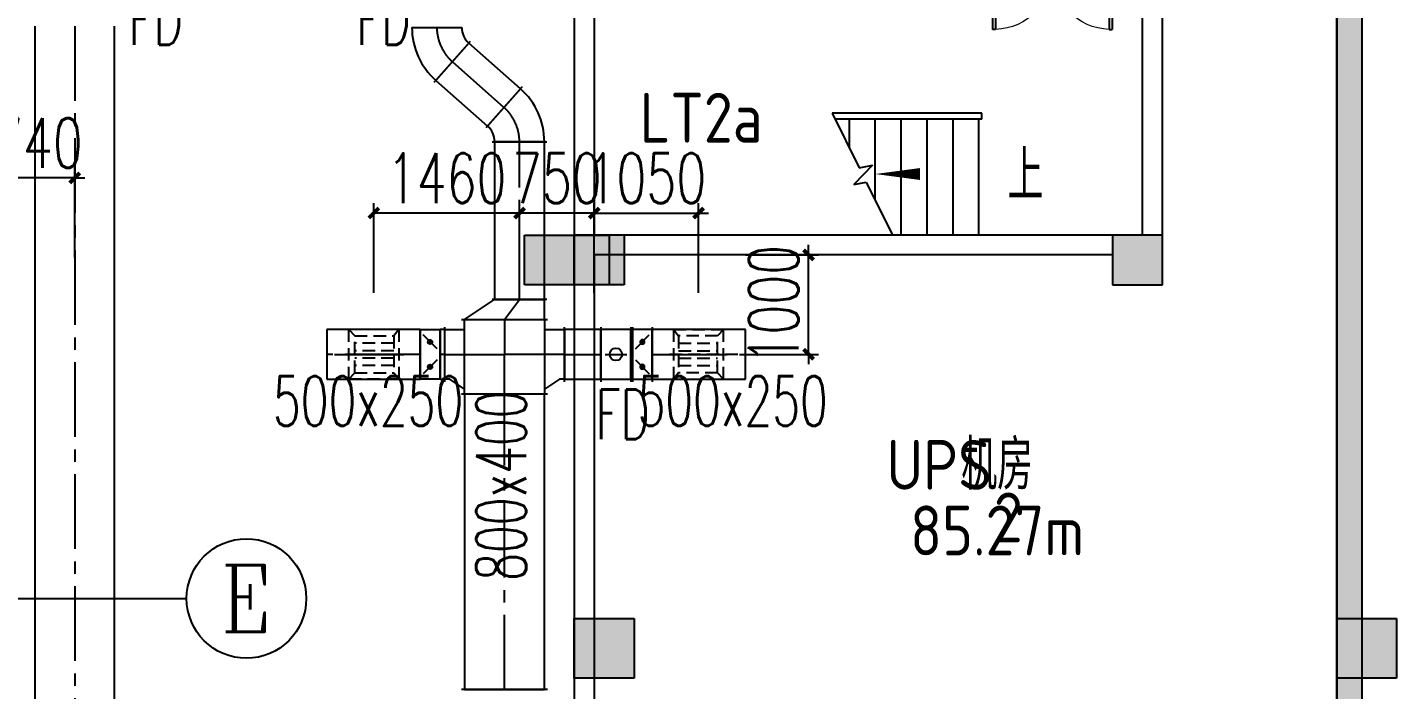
# Model space of a CAD drawing. Extents: x -70335 to 1144202, y 0 to 1100440.
# Drawn here: x 310255 to 323992, y 993741 to 1000392 of the extents above; entities that cross this region are included whole.
import ezdxf
from ezdxf.enums import TextEntityAlignment as Align

# ---------------------------------------------------------------- set-up
doc = ezdxf.new("R2010")
doc.units = 0
doc.header["$LTSCALE"] = 1000
doc.linetypes.add('3#-2016.03.21地下室建筑$0$HIDDEN2', pattern=[0.1875, 0.125, -0.0625])
doc.linetypes.add('CENTER2', pattern=[1.125, 0.75, -0.125, 0.125, -0.125])
for name, color, linetype in [('1-标注', 2, 'Continuous'), ('2-房间名称', 7, 'Continuous'), ('3-建筑', 7, 'Continuous'), ('3-淡显', 8, 'Continuous'), ('A-COLU-CONC', 2, 'Continuous'), ('A-WALL-PATT', 252, 'Continuous'), ('AXIS_TEXT', 7, 'Continuous'), ('DUCT-加压送风中心线', 5, 'CENTER2'), ('DUCT-加压送风法兰', 2, 'Continuous'), ('DUCT-加压送风管', 1, 'Continuous'), ('DUCT-加压送风管端线', 2, 'Continuous'), ('DUCT-加压送风阀门', 7, 'Continuous'), ('DUCT-排烟标注', 3, 'Continuous')]:
    doc.layers.add(name, color=color, linetype=linetype)
doc.layers.add('阀门标注', color=6, linetype='Continuous', lineweight=0)
doc.styles.add('_TCH_AXIS', font='COMPLEX', dxfattribs={"bigfont": 'GBCBIG'})
doc.styles.add('COMPLEX', font='COMPLEX')
doc.styles.get("Standard").update_dxf_attribs({"font": 'gbenor.shx', "bigfont": 'gbcbig.shx'})
doc.styles.add('XP-BZ', font='simplex.shx', dxfattribs={"width": 0.65, "bigfont": 'gbcbig.shx'})
doc.styles.add('设备标注', font='simplex.shx', dxfattribs={"width": 0.7, "bigfont": 'gbcbig.shx'})
doc.dimstyles.new('sm150', dxfattribs={"dimtxt": 500, "dimasz": 100, "dimexe": 100, "dimexo": 75, "dimgap": 100, "dimtad": 1, "dimdec": 0, "dimrnd": 10, "dimzin": 0, "dimdsep": 46, "dimtxsty": '设备标注', "dimblk": 'ARCHTICK', "dimcen": 0.09, "dimclrd": 4, "dimclre": 4, "dimclrt": 4, "dimadec": 0, "dimazin": 0, "dimtfac": 1, "dimtdec": 0, "dimtix": 1, "dimtmove": 2, "dimatfit": 3, "dimldrblk": 'ARCHTICK', "dimfxl": 800, "dimfxlon": 1, "dimtolj": 1, "dimtzin": 0, "dimarcsym": 0})

# ---------------------------------------------------------------- blocks, each defined once
blk = doc.blocks.new('gfhfdthrtg')
at = {"layer": 'A-WALL-PATT'}
for points in [[(473842, 877154), (474342, 877154), (474342, 877654), (473842, 877654)], [(473092, 874454), (473742, 874454), (473742, 874954), (473092, 874954)], [(473842, 874454), (474342, 874454), (474342, 874954), (473842, 874954)], [(472842, 871704), (473342, 871704), (473342, 872204), (472842, 872204)]]:
    blk.add_hatch(color=256, dxfattribs=at).paths.add_polyline_path(points)
at = {"layer": 'A-COLU-CONC'}
for p, q in [((474342, 877654), (473842, 877654)), ((473842, 877654), (473842, 877154)), ((474342, 877154), (474342, 877654)), ((473842, 877154), (474342, 877154)), ((473742, 874954), (473092, 874954)), ((473092, 874954), (473092, 874454)), ((473742, 874454), (473742, 874954)), ((474342, 874954), (473842, 874954)), ((473842, 874954), (473842, 874454)), ((474342, 874454), (474342, 874954)), ((473092, 874454), (473742, 874454)), ((473842, 874454), (474342, 874454)), ((473342, 872204), (472842, 872204)), ((472842, 872204), (472842, 871704)), ((473342, 871704), (473342, 872204)), ((472842, 871704), (473342, 871704))]:
    blk.add_line(p, q, dxfattribs=at)
blk = doc.blocks.new('_ArchTick')
at = {"color": 0, "linetype": 'ByBlock', "const_width": 0.4}
blk.add_lwpolyline([(-0.5, -0.5), (0.5, 0.5)], dxfattribs=at)
blk = doc.blocks.new('*D1233')
at = {"layer": '1-标注', "color": 4, "lineweight": -2, "transparency": 16777216}
for p, q in [((318092, 998107), (318092, 998207)), ((317458, 998107), (318192, 998107)), ((318092, 997108), (318092, 998107)), ((317458, 997108), (318192, 997108)), ((318092, 997108), (318092, 997008))]:
    blk.add_line(p, q, dxfattribs=at)
at = {"layer": 'Defpoints', "color": 0, "transparency": 16777216}
for p in [(317383, 998107), (318092, 998107), (317383, 997108, 3)]:
    blk.add_point(p, dxfattribs=at)
at = {"layer": '1-标注', "color": 4, "lineweight": -2, "transparency": 16777216, "xscale": 100, "yscale": 100, "zscale": 100}
for p, rotation in [((318092, 998107), 270), ((318092, 997108), 90)]:
    blk.add_blockref('_ArchTick', p, dxfattribs=dict(at, rotation=rotation))
at = {"layer": '1-标注', "color": 4, "transparency": 16777216, "insert": (317742, 997607), "char_height": 500, "attachment_point": 5, "rotation": 90, "style": '设备标注'}
blk.add_mtext('\\A1;1000', dxfattribs=at)
blk = doc.blocks.new('*D1234')
at = {"layer": '1-标注', "color": 4, "lineweight": -2, "transparency": 16777216}
for p, q in [((309992, 998081), (309992, 998981)), ((310730, 998081), (310730, 998981)), ((309992, 998881), (309892, 998881)), ((310730, 998881), (309992, 998881)), ((310730, 998881), (310830, 998881))]:
    blk.add_line(p, q, dxfattribs=at)
at = {"layer": 'Defpoints', "color": 0, "transparency": 16777216}
for p in [(309992, 998881), (309992, 997654), (310730, 997654, 3)]:
    blk.add_point(p, dxfattribs=at)
at = {"layer": '1-标注', "color": 4, "lineweight": -2, "transparency": 16777216, "xscale": 100, "yscale": 100, "zscale": 100}
blk.add_blockref('_ArchTick', (309992, 998881), dxfattribs=at)
at = {"layer": '1-标注', "color": 4, "lineweight": -2, "transparency": 16777216, "xscale": 100, "yscale": 100, "zscale": 100, "rotation": 180}
blk.add_blockref('_ArchTick', (310730, 998881), dxfattribs=at)
at = {"layer": '1-标注', "color": 4, "transparency": 16777216, "insert": (310361, 999231), "char_height": 500, "attachment_point": 5, "style": '设备标注'}
blk.add_mtext('\\A1;740', dxfattribs=at)
blk = doc.blocks.new('*D1237')
at = {"layer": '1-标注', "color": 4, "lineweight": -2, "transparency": 16777216}
for p, q in [((315942, 997727), (315942, 998627)), ((316988, 997727), (316988, 998627)), ((315942, 998527), (315842, 998527)), ((315942, 998527), (316988, 998527)), ((316988, 998527), (317088, 998527))]:
    blk.add_line(p, q, dxfattribs=at)
at = {"layer": 'Defpoints', "color": 0, "transparency": 16777216}
for p in [(316988, 998527), (315942, 997507), (316988, 997358, 3)]:
    blk.add_point(p, dxfattribs=at)
at = {"layer": '1-标注', "color": 4, "lineweight": -2, "transparency": 16777216, "xscale": 100, "yscale": 100, "zscale": 100}
blk.add_blockref('_ArchTick', (315942, 998527), dxfattribs=at)
at = {"layer": '1-标注', "color": 4, "lineweight": -2, "transparency": 16777216, "xscale": 100, "yscale": 100, "zscale": 100, "rotation": 180}
blk.add_blockref('_ArchTick', (316988, 998527), dxfattribs=at)
at = {"layer": '1-标注', "color": 4, "transparency": 16777216, "insert": (316465, 998877), "char_height": 500, "attachment_point": 5, "style": '设备标注'}
blk.add_mtext('\\A1;1050', dxfattribs=at)
blk = doc.blocks.new('*D1238')
at = {"layer": '1-标注', "color": 4, "lineweight": -2, "transparency": 16777216}
for p, q in [((315192, 998382), (315192, 998627)), ((315942, 998382), (315942, 998627)), ((315192, 998527), (315092, 998527)), ((315942, 998527), (315192, 998527)), ((315942, 998527), (316042, 998527))]:
    blk.add_line(p, q, dxfattribs=at)
at = {"layer": 'Defpoints', "color": 0, "transparency": 16777216}
for p in [(315192, 998527), (315192, 998307, 3), (315942, 998307)]:
    blk.add_point(p, dxfattribs=at)
at = {"layer": '1-标注', "color": 4, "lineweight": -2, "transparency": 16777216, "xscale": 100, "yscale": 100, "zscale": 100}
blk.add_blockref('_ArchTick', (315192, 998527), dxfattribs=at)
at = {"layer": '1-标注', "color": 4, "lineweight": -2, "transparency": 16777216, "xscale": 100, "yscale": 100, "zscale": 100, "rotation": 180}
blk.add_blockref('_ArchTick', (315942, 998527), dxfattribs=at)
at = {"layer": '1-标注', "color": 4, "transparency": 16777216, "insert": (315567, 998877), "char_height": 500, "attachment_point": 5, "style": '设备标注'}
blk.add_mtext('\\A1;750', dxfattribs=at)
blk = doc.blocks.new('*D1239')
at = {"layer": '1-标注', "color": 4, "lineweight": -2, "transparency": 16777216}
for p, q in [((313730, 997727), (313730, 998627)), ((315192, 998382), (315192, 998627)), ((315192, 998527), (313730, 998527))]:
    blk.add_line(p, q, dxfattribs=at)
at = {"layer": 'Defpoints', "color": 0, "transparency": 16777216}
for p in [(313730, 998527), (315192, 998307, 3), (313730, 997358, 3)]:
    blk.add_point(p, dxfattribs=at)
at = {"layer": '1-标注', "color": 4, "lineweight": -2, "transparency": 16777216, "xscale": 100, "yscale": 100, "zscale": 100, "rotation": 180}
blk.add_blockref('_ArchTick', (313730, 998527), dxfattribs=at)
at = {"layer": '1-标注', "color": 4, "lineweight": -2, "transparency": 16777216, "xscale": 100, "yscale": 100, "zscale": 100}
blk.add_blockref('_ArchTick', (315192, 998527), dxfattribs=at)
at = {"layer": '1-标注', "color": 4, "transparency": 16777216, "insert": (314461, 998877), "char_height": 500, "attachment_point": 5, "style": '设备标注'}
blk.add_mtext('\\A1;1460', dxfattribs=at)
blk = doc.blocks.new('$DorLib2D$00000002')
for p, q in [((-0.5, 0), (-0.5, 0.4875)), ((-0.475, 0.4875), (-0.5, 0.4875)), ((-0.475, 0), (-0.475, 0.4875)), ((0.475, 0), (0.475, 0.4875)), ((0.475, 0.4875), (0.5, 0.4875)), ((0.5, 0), (0.5, 0.4875)), ((-0.5, 0), (-0.475, 0)), ((0.5, 0), (0.475, 0))]:
    blk.add_line(p, q)
at = {"lineweight": 13}
for centre, start, end in [((-0.4875, 0), 0, 88.53072), ((0.4875, 0), 91.46928, 180)]:
    blk.add_arc(centre, 0.4875, start, end, dxfattribs=at)
blk = doc.blocks.new('_AXISO')
blk.add_circle((0, 0), 0.5)
at = {"layer": 'AXIS_TEXT', "style": 'COMPLEX', "width": 1.041667}
blk.add_attdef('A', text='', height=0.56, dxfattribs=at).set_placement((-0.25, -0.28), (0.25, -0.28), align=Align.FIT)
blk = doc.blocks.new('00000593Cent')
at = {"lineweight": -2}
blk.add_line((-218.75, 0), (218.75, 0), dxfattribs=at)
at = {"color": 0, "linetype": 'ByBlock', "lineweight": -2}
blk.add_circle((0, 0), 125, dxfattribs=at)
blk = doc.blocks.new('00000593Body')
at = {"color": 0, "linetype": 'ByBlock', "lineweight": -2}
for p, q in [((250, 500), (-250, 500)), ((-250, -500), (-250, 500)), ((250, -500), (250, 500)), ((-250, -500), (250, -500))]:
    blk.add_line(p, q, dxfattribs=at)
blk = doc.blocks.new('00000556Cent_UP')
at = {"color": 0, "linetype": 'ByBlock', "lineweight": -2}
blk.add_line((175, -175), (-175, 175), dxfattribs=at)
for radius in [55.4, 37.5, 26.8]:
    blk.add_circle((0, 0), radius, dxfattribs=at)
blk = doc.blocks.new('00000556Cent_DN')
at = {"color": 0, "linetype": 'ByBlock', "lineweight": -2}
blk.add_line((175, 175), (-175, -175), dxfattribs=at)
for radius in [55.4, 37.5, 26.8]:
    blk.add_circle((0, 0), radius, dxfattribs=at)
blk = doc.blocks.new('00000556Body')
at = {"color": 0, "linetype": 'ByBlock', "lineweight": -2}
for p, q in [((250, 500), (-250, 500)), ((-250, -500), (-250, 500)), ((250, -500), (250, 500)), ((-250, -500), (250, -500))]:
    blk.add_line(p, q, dxfattribs=at)

msp = doc.modelspace()

# ---------------------------------------------------------------- hatches: boundary and pattern name
at = {"layer": '2-房间名称'}
msp.add_hatch(color=256, dxfattribs=at).paths.add_polyline_path([(321141.7, 997806.6), (321641.7, 997806.6), (321641.7, 998306.6), (321141.7, 998306.6)])
at = {"layer": '3-淡显'}
msp.add_hatch(color=256, dxfattribs=at).paths.add_polyline_path([(323641.7, 1000956.6), (323391.7, 1000956.6), (323391.7, 987306.6), (323516.7, 987223.3), (323641.7, 987306.6)])
h = msp.add_hatch(color=256, dxfattribs=at)
h.dxf.hatch_style = 1
h.paths.add_polyline_path([(315241.7, 998306.5), (315241.7, 997806.5), (316091.7, 997806.5), (316091.7, 998306.5)])
h = msp.add_hatch(color=256, dxfattribs=at)
h.dxf.hatch_style = 1
h.paths.add_polyline_path([(321641.7, 998306.6), (321141.7, 998306.6), (321141.7, 997806.6), (321641.7, 997806.6)])
h = msp.add_hatch(color=256, dxfattribs=at)
h.dxf.hatch_style = 1
h.paths.add_polyline_path([(316341.7, 994456.6), (315741.7, 994456.6), (315741.7, 993856.6), (316341.7, 993856.6)])
h = msp.add_hatch(color=256, dxfattribs=at)
h.dxf.hatch_style = 1
h.paths.add_polyline_path([(323991.7, 994456.6), (323391.7, 994456.6), (323391.7, 993856.6), (323991.7, 993856.6)])

# ---------------------------------------------------------------- linework, layer by layer
at = {"linetype": '3#-2016.03.21地下室建筑$0$HIDDEN2'}
for p, q in [((313480.3, 997357.7, 3), (313540.3, 997292.9, 2600)), ((313480.3, 996857.7, 3), (313480.3, 997357.7, 3)), ((313980.3, 997357.7, 3), (313480.3, 997357.7, 3)), ((313540.3, 997292.9, 2600), (313930.3, 997292.9, 2600)), ((313540.3, 996922.5, 2600), (313540.3, 997292.9, 2600)), ((313980.3, 997357.7, 3), (313930.3, 997292.9, 2600)), ((313930.3, 997292.9, 2600), (313930.3, 996922.5, 2600)), ((313980.3, 997357.7, 3), (313980.3, 996857.7, 3)), ((316738.5, 997357.7, 3), (316788.5, 997292.9, 2600)), ((316738.5, 997357.7, 3), (316738.5, 996857.7, 3)), ((316738.5, 997357.7, 3), (317238.5, 997357.7, 3)), ((317178.5, 997292.9, 2600), (316788.5, 997292.9, 2600)), ((316788.5, 997292.9, 2600), (316788.5, 996922.5, 2600)), ((317238.5, 997357.7, 3), (317178.5, 997292.9, 2600)), ((317178.5, 996922.5, 2600), (317178.5, 997292.9, 2600)), ((317238.5, 996857.7, 3), (317238.5, 997357.7, 3)), ((313930.3, 997218.8, 2600), (313540.3, 997218.8, 2600)), ((316788.5, 997218.8, 2600), (317178.5, 997218.8, 2600)), ((313930.3, 997144.7, 2600), (313540.3, 997144.7, 2600)), ((313930.3, 997070.7, 2600), (313540.3, 997070.7, 2600)), ((317383.2, 997107.7), (316686.4, 997107.7)), ((316788.5, 997144.7, 2600), (317178.5, 997144.7, 2600)), ((316788.5, 997070.7, 2600), (317178.5, 997070.7, 2600)), ((313480.3, 996857.7, 3), (313540.3, 996922.5, 2600)), ((313930.3, 996996.6, 2600), (313540.3, 996996.6, 2600)), ((313540.3, 996922.5, 2600), (313930.3, 996922.5, 2600)), ((313930.3, 996922.5, 2600), (313980.3, 996857.7, 3)), ((316788.5, 996922.5, 2600), (316738.5, 996857.7, 3)), ((316788.5, 996996.6, 2600), (317178.5, 996996.6, 2600)), ((317178.5, 996922.5, 2600), (316788.5, 996922.5, 2600)), ((317238.5, 996857.7, 3), (317178.5, 996922.5, 2600)), ((313980.3, 996857.7, 3), (313480.3, 996857.7, 3)), ((316738.5, 996857.7, 3), (317238.5, 996857.7, 3))]:
    msp.add_line(p, q, dxfattribs=at)
at = {"layer": '2-房间名称'}
for p, q in [((321641.7, 998306.6), (321141.7, 998306.6)), ((321141.7, 998306.6), (321141.7, 997806.6)), ((321641.7, 997806.6), (321641.7, 998306.6)), ((321141.7, 997806.6), (321641.7, 997806.6))]:
    msp.add_line(p, q, dxfattribs=at)
msp.add_lwpolyline([(319931.7, 998919.1, 0, 0, 0), (318761.7, 998919.1, 0, 120, 0), (319211.7, 998919.1, 0, 0, 0)], format="xyseb", dxfattribs=at)
at = {"layer": '3-建筑'}
for p, q in [((323391.7, 1000956.6), (323391.7, 987306.6)), ((323641.7, 1000956.6), (323641.7, 987306.6)), ((315741.7, 1000856.6), (315741.7, 998206.6)), ((315941.7, 1000856.6), (315941.7, 998306.6)), ((321441.7, 998306.6), (321441.7, 1000556.6)), ((321641.7, 998306.6), (321641.7, 1000556.6)), ((319801.7, 999531.6), (318330.4, 999531.6)), ((318330.4, 999531.6), (318600.8, 998981.8)), ((319831.7, 999531.6), (318330.4, 999531.6)), ((319831.7, 999471.6), (319831.7, 999531.6)), ((319831.7, 999471.6), (318359.9, 999471.6)), ((318501.7, 999183.4), (318501.7, 999471.6)), ((318761.7, 998654.9), (318761.7, 999471.6)), ((319021.7, 998306.6), (319021.7, 999471.6)), ((319281.7, 998306.6), (319281.7, 999471.6)), ((319541.7, 998306.6), (319541.7, 999471.6)), ((319801.7, 998306.6), (319801.7, 999471.6)), ((318733.3, 999008.1), (318547.1, 998813.9)), ((318600.8, 998981.8), (318733.3, 999008.1)), ((318547.1, 998813.9), (318671.4, 998838.5)), ((318671.4, 998838.5), (318933, 998306.6)), ((321141.7, 998306.6), (315941.7, 998306.6)), ((319801.7, 998306.6), (318933, 998306.6)), ((320561.7, 998306.6), (319741.4, 998306.6)), ((315741.7, 998206.6), (315741.7, 991856.6)), ((321141.7, 998106.6), (315941.7, 998106.6)), ((315941.7, 998106.6), (315941.7, 991756.6)), ((305952.7, 994656.6), (311852.7, 994656.6))]:
    msp.add_line(p, q, dxfattribs=at)
at = {"layer": '3-淡显'}
for p, q in [((315241.7, 998306.5), (316091.7, 998306.5)), ((315241.7, 997806.5), (315241.7, 998306.5)), ((316091.7, 998306.5), (316091.7, 997806.5)), ((321641.7, 998306.6), (321141.7, 998306.6)), ((321141.7, 998306.6), (321141.7, 997806.6)), ((321641.7, 997806.6), (321641.7, 998306.6)), ((316091.7, 997806.5), (315241.7, 997806.5)), ((321141.7, 997806.6), (321641.7, 997806.6)), ((315741.7, 994456.6), (316341.7, 994456.6)), ((315741.7, 993856.6), (315741.7, 994456.6)), ((316341.7, 994456.6), (316341.7, 993856.6)), ((323391.7, 994456.6), (323991.7, 994456.6)), ((323391.7, 993856.6), (323391.7, 994456.6)), ((323991.7, 994456.6), (323991.7, 993856.6)), ((316341.7, 993856.6), (315741.7, 993856.6)), ((323991.7, 993856.6), (323391.7, 993856.6))]:
    msp.add_line(p, q, dxfattribs=at)
msp.add_lwpolyline([(295941.7, 1001356.6), (295941.7, 994856.6), (299591.7, 994856.6), (299591.7, 994806.6), (301491.7, 994806.6), (301491.7, 998106.6), (309991.7, 998106.6), (309991.7, 992706.6), (309991.7, 992606.6), (307741.7, 992606.6), (307741.7, 990906.6), (309991.7, 990906.6), (309991.7, 987306.6), (323391.7, 987306.6), (323391.7, 1006106.6)], dxfattribs=at)
at = {"layer": 'DUCT-加压送风中心线'}
for p, q in [((310729.8, 1000403.8), (310729.8, 989280.8)), ((314362.8, 1000391.8), (314362.8, 1000391.9)), ((314518.3, 1000046.6), (314518.2, 1000046.7)), ((315036.1, 999588.3), (314518.4, 1000046.5)), ((315036.2, 999588.2), (315036.3, 999588.1)), ((315191.7, 999243.1), (315191.7, 999243)), ((315191.7, 997658.3), (315191.7, 999242.8)), ((315041.7, 997458.1), (315191.7, 997658.1)), ((315041.7, 997457.7), (315041.7, 997407.7)), ((315041.7, 997407.7), (315041.7, 997107.7)), ((314194.4, 997107.7), (313260.6, 997107.7)), ((313335.6, 997107.7), (314032.4, 997107.7)), ((314441.7, 997107.7), (314394.6, 997107.7)), ((314441.7, 997107.7), (314491.7, 997107.7)), ((314491.7, 997107.7), (315041.7, 997107.7)), ((315041.7, 996757.7), (315041.7, 997107.7)), ((315591.7, 997107.7), (315041.7, 997107.7)), ((315641.7, 997107.7), (315591.7, 997107.7)), ((315641.9, 997107.7), (316009.1, 997107.7)), ((316309.5, 997107.7), (316324, 997107.7)), ((316524.4, 997107.7), (317458.2, 997107.7)), ((315041.7, 996707.7), (315041.7, 996757.7)), ((315041.7, 993741.2), (315041.7, 996707.5))]:
    msp.add_line(p, q, dxfattribs=at)
for centre, start, end in [((314823.6, 1000391.8), 180, 228.48799), ((314730.9, 999243.1), 360, 48.48799)]:
    msp.add_arc(centre, 460.8, start, end, dxfattribs=at)
at = {"layer": 'DUCT-加压送风法兰'}
for p, q in [((314336.1, 999840.6), (314700.6, 1000252.5)), ((315218.4, 999794.2), (314853.9, 999382.3)), ((314916.7, 999242.9), (315466.7, 999242.9)), ((315466.7, 997658.2), (314916.7, 997658.2)), ((314611.7, 997458), (315471.7, 997458)), ((314611.7, 997457.8), (315471.7, 997457.8)), ((314441.6, 996832.7), (314441.6, 997382.7)), ((315641.8, 997382.7), (315641.8, 996832.7)), ((316009.2, 997382.7), (316009.2, 996832.7)), ((316309.4, 997382.7), (316309.4, 996832.7)), ((316324.1, 997382.7), (316324.1, 996832.7)), ((316524.3, 997382.7), (316524.3, 996832.7)), ((315471.7, 996707.6), (314611.7, 996707.6)), ((315471.7, 993741.1), (314611.7, 993741.1))]:
    msp.add_line(p, q, dxfattribs=at)
at = {"layer": 'DUCT-加压送风管'}
for p, q in [((310329.8, 1000403.8), (310329.8, 989280.8)), ((311129.8, 989280.8), (311129.8, 1000403.8)), ((314112.8, 1000391.8), (314112.8, 1000391.9)), ((314612.8, 1000391.9), (314612.8, 1000391.8)), ((314684.1, 1000233.7), (314352.7, 999859.3)), ((314683.9, 1000233.9), (314684, 1000233.8)), ((315201.8, 999775.5), (314684.1, 1000233.7)), ((314352.6, 999859.4), (314352.5, 999859.5)), ((314352.7, 999859.3), (314870.4, 999401.1)), ((314870.4, 999401.1), (315201.8, 999775.5)), ((315201.9, 999775.4), (315202, 999775.3)), ((314870.6, 999400.9), (314870.5, 999401)), ((314941.7, 999243), (314941.7, 999243.1)), ((315441.7, 999242.8), (314941.7, 999242.8)), ((314941.7, 999242.8), (314941.7, 997658.3)), ((315441.7, 999243.1), (315441.7, 999243)), ((315441.7, 997658.3), (315441.7, 999242.8)), ((314641.7, 997458.1), (314941.7, 997658.1)), ((314941.7, 997658.3), (315441.7, 997658.3)), ((315441.7, 997458.1), (315441.7, 997658.1)), ((314641.7, 997357.7), (314641.7, 997457.7)), ((315441.7, 997457.7), (315441.7, 997357.7)), ((314194.4, 997357.7), (313260.6, 997357.7)), ((313260.6, 997357.7), (313260.6, 996857.7)), ((314194.4, 996857.7), (314194.4, 997357.7)), ((314441.7, 997357.7), (314394.6, 997357.7)), ((314394.6, 997357.7), (314394.6, 996857.7)), ((314441.7, 997357.7), (314641.7, 997357.7)), ((314641.7, 996757.7), (314641.7, 997357.7)), ((315441.7, 997357.7), (315641.7, 997357.7)), ((315441.7, 997357.7), (315441.7, 996757.7)), ((316009.1, 997357.7), (315641.9, 997357.7)), ((315641.9, 997357.7), (315641.9, 996857.7)), ((316009.1, 996857.7), (316009.1, 997357.7)), ((316324, 997357.7), (316309.5, 997357.7)), ((316309.5, 997357.7), (316309.5, 996857.7)), ((316324, 996857.7), (316324, 997357.7)), ((317458.2, 997357.7), (316524.4, 997357.7)), ((316524.4, 997357.7), (316524.4, 996857.7)), ((317458.2, 996857.7), (317458.2, 997357.7)), ((313260.6, 996857.7), (314194.4, 996857.7)), ((314394.6, 996857.7), (314441.7, 996857.7)), ((314491.7, 996857.7), (314441.7, 996857.7)), ((314641.7, 996757.7), (314491.7, 996857.7)), ((314641.7, 996707.7), (314641.7, 996757.7)), ((315591.7, 996857.7), (315441.7, 996757.7)), ((315441.7, 996757.7), (315441.7, 996707.7)), ((315641.7, 996857.7), (315591.7, 996857.7)), ((315641.9, 996857.7), (316009.1, 996857.7)), ((316309.5, 996857.7), (316324, 996857.7)), ((316524.4, 996857.7), (317458.2, 996857.7)), ((315441.7, 996707.5), (314641.7, 996707.5)), ((314641.7, 996707.5), (314641.7, 993741.2)), ((315441.7, 993741.2), (315441.7, 996707.5)), ((314641.7, 993741.2), (315441.7, 993741.2))]:
    msp.add_line(p, q, dxfattribs=at)
for centre, radius, start, end in [((314823.6, 1000391.8), 710.8, 180, 228.48799), ((314823.6, 1000391.8), 210.8, 180, 228.48799), ((314730.9, 999243.1), 710.8, 0, 48.48799), ((314730.9, 999243.1), 210.8, 360, 48.48799)]:
    msp.add_arc(centre, radius, start, end, dxfattribs=at)
at = {"layer": 'DUCT-加压送风管端线'}
for p, q in [((314112.8, 1000391.9), (314612.8, 1000391.9)), ((314352.6, 999859.4), (314684, 1000233.8)), ((315201.9, 999775.4), (314870.5, 999401)), ((315441.7, 999243), (314941.7, 999243)), ((315441.7, 997658.1), (314941.7, 997658.1)), ((314641.7, 997458.1), (315441.7, 997458.1)), ((314641.7, 997457.7), (315441.7, 997457.7)), ((314194.6, 997357.7), (314194.6, 996857.7)), ((314394.6, 997357.7), (314394.6, 996857.7)), ((314441.7, 996857.7), (314441.7, 997357.7)), ((314441.7, 996857.7), (314441.7, 997357.7)), ((315641.7, 997357.7), (315641.7, 996857.7)), ((316009.3, 997357.7), (316009.3, 996857.7)), ((316309.3, 997357.7), (316309.3, 996857.7)), ((316324.2, 997357.7), (316324.2, 996857.7)), ((316524.2, 997357.7), (316524.2, 996857.7)), ((315441.7, 996707.7), (314641.7, 996707.7))]:
    msp.add_line(p, q, dxfattribs=at)

# ---------------------------------------------------------------- block references
at = {"layer": '3-建筑', "xscale": -1}
msp.add_blockref('gfhfdthrtg', (789083.4, 126102.9), dxfattribs=at)
at = {"layer": '3-建筑', "xscale": -1200, "yscale": 1200, "zscale": 200, "rotation": 179.9999999948582}
msp.add_blockref('$DorLib2D$00000002', (320538.6, 1000956.6), dxfattribs=at)
at = {"layer": '3-建筑'}
ref = msp.add_blockref('_AXISO', (312452.7, 994656.6), dxfattribs=dict(at, xscale=1200, yscale=1200, zscale=1200))
ref.add_attrib('A', 'E', dxfattribs={"layer": 'AXIS_TEXT', "height": 668.2, "style": '_TCH_AXIS'}).set_placement((312198.2, 994322.6), (312707.2, 994322.6), align=Align.FIT)
at = {"layer": 'DUCT-加压送风阀门', "rotation": 359.9999999831026}
for name, p, xscale, yscale in [('00000556Body', (314294.6, 997107.7, 3), -0.4, 0.5), ('00000556Cent_UP', (314294.6, 997232.7, 3), 0.4, 0.4), ('00000556Cent_DN', (314294.6, 996982.7, 3), 0.4, 0.4)]:
    msp.add_blockref(name, p, dxfattribs=dict(at, xscale=xscale, yscale=yscale))
at = {"layer": 'DUCT-加压送风阀门'}
for name, p, xscale, yscale in [('00000593Body', (316159.3, 997107.7, 3), 0.6, 0.5), ('00000556Body', (316424.2, 997107.7, 3), 0.4, 0.5), ('00000556Cent_UP', (316424.2, 997232.7, 3), -0.4, 0.4), ('00000593Cent', (316159.3, 997107.7, 3), 0.5, 0.5), ('00000556Cent_DN', (316424.2, 996982.7, 3), -0.4, 0.4)]:
    msp.add_blockref(name, p, dxfattribs=dict(at, xscale=xscale, yscale=yscale))

# ---------------------------------------------------------------- texts
at = {"layer": '2-房间名称'}
for s, p in [('LT2a', (316398.1, 999234.3)), ('上', (320089.2, 998656.6)), ('UPS', (318873.9, 995748.2)), ('机房', (319623.9, 995748.2)), ('2', (319950.2, 995220.9)), ('85.27m', (319110.2, 995089.7))]:
    msp.add_text(s, height=500, dxfattribs=at).set_placement(p)
at = {"layer": 'DUCT-排烟标注', "style": 'XP-BZ', "width": 0.65}
for p in [(312718.9, 996389.3, 397), (316376.4, 996389.3, 397)]:
    msp.add_text('500x250', height=500, dxfattribs=at).set_placement(p)
msp.add_text('800x400', height=500, rotation=90, dxfattribs=at).set_placement((315257.7, 994835.1, 400))
at = {"layer": '阀门标注', "color": 6, "style": 'XP-BZ', "width": 0.65}
for p in [(311272.1, 1000215.5, -5200), (313555.6, 1000215.5, -5200), (315954.7, 996256.7, -5200)]:
    msp.add_text('FD', height=500, dxfattribs=at).set_placement(p)

# ---------------------------------------------------------------- dimensions: what is measured, and where the dimension line sits
at = {"layer": '1-标注'}
for base, p1, p2, picture, middle in [((309991.7, 998881.5), (310729.8, 997653.9, 3), (309991.7, 997653.9), '*D1234', (310360.8, 999231.5)), ((313730.3, 998527.4), (315191.7, 998306.6, 3), (313730.3, 997357.7, 3), '*D1239', (314461, 998877.4)), ((315191.7, 998527.4), (315941.7, 998306.6), (315191.7, 998306.6, 3), '*D1238', (315566.7, 998877.4)), ((316988.5, 998527.4), (315941.7, 997506.6), (316988.5, 997357.7, 3), '*D1237', (316465.1, 998877.4))]:
    dim = msp.add_linear_dim(base=base, p1=p1, p2=p2, dimstyle='sm150', dxfattribs=at)
    dim.commit()
    dim.dimension.update_dxf_attribs({"geometry": picture, "text_midpoint": middle})
dim = msp.add_linear_dim(base=(318091.7, 998106.6), p1=(317383.2, 997107.7, 3), p2=(317383.2, 998106.6), angle=90, dimstyle='sm150', dxfattribs=at)
dim.commit()
dim.dimension.update_dxf_attribs({"geometry": '*D1233', "text_midpoint": (317741.7, 997607.2)})

doc.saveas('drawing.dxf')
